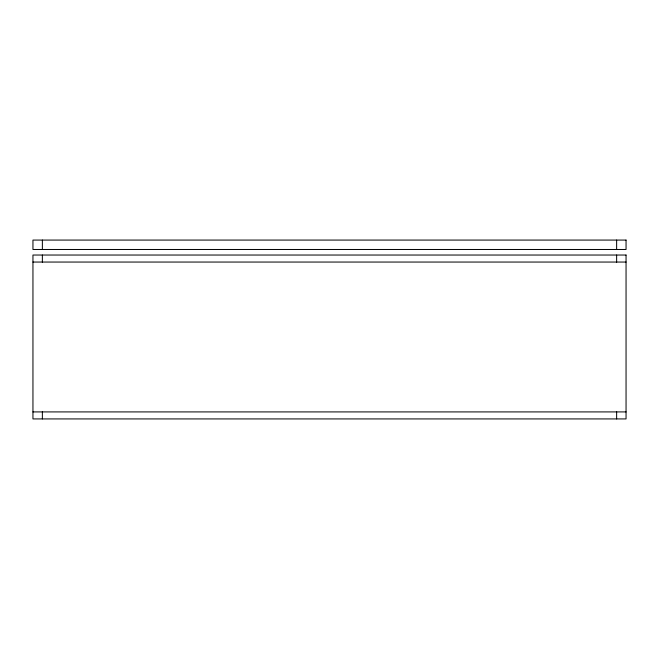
<?xml version="1.0" encoding="UTF-8"?>
<svg xmlns="http://www.w3.org/2000/svg" width="659" height="659" viewBox="0 0 659 659"><rect width="100%" height="100%" fill="white"/><g stroke="black" fill="none" stroke-linecap="round" stroke-linejoin="round"><path stroke-width="0.99" d="M32.95 262.051L626.05 262.051M32.95 411.916L626.05 411.916M616.635 240.074L616.635 249.481M616.635 255.033L616.635 262.208M616.635 411.76L616.635 418.926M42.365 240.074L42.365 249.481M42.365 255.033L42.365 262.208M42.365 411.76L42.365 418.926M626.05 240.074L32.95 240.074L32.95 249.481L626.05 249.481L626.05 240.074M626.05 255.033L32.95 255.033L32.95 418.926L626.05 418.926L626.05 255.033"/></g></svg>
